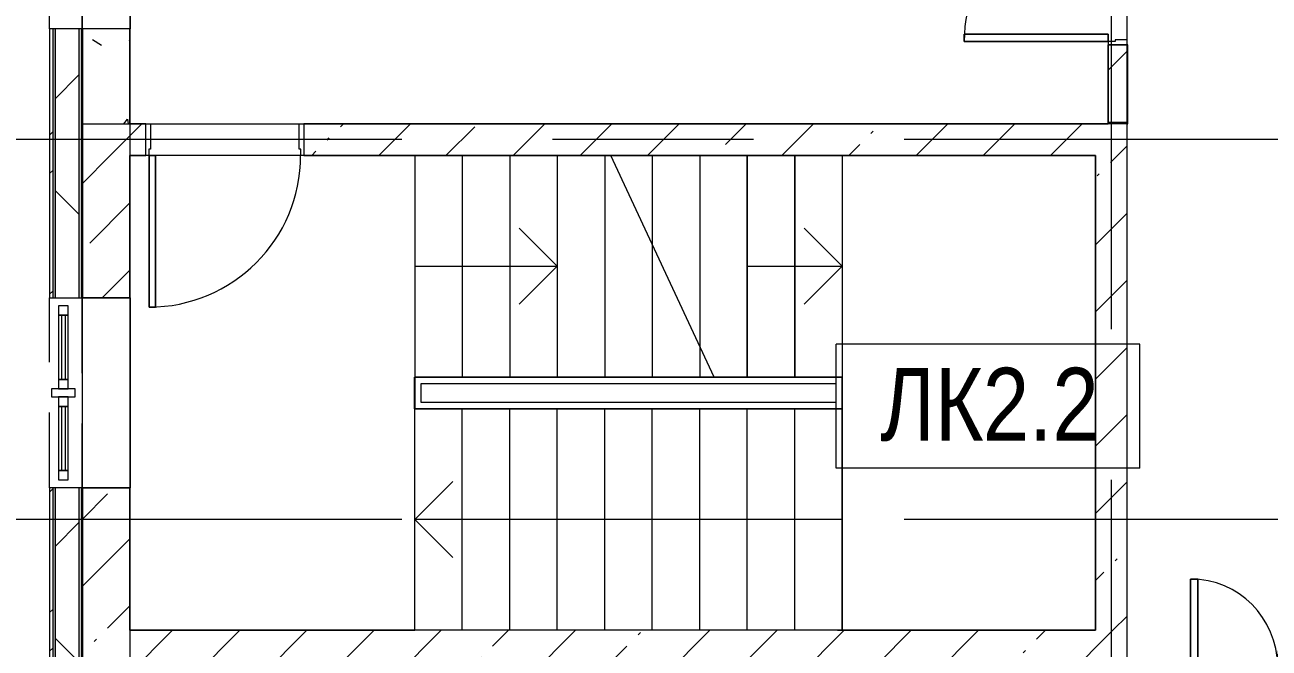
# Model space of a CAD drawing. Header units: millimetres. Extents: x 48966 to 155647, y -43515 to 30475.
# Drawn here: x 56668 to 64529, y 5305 to 9242 of the extents above; entities that cross this region are included whole.
import ezdxf

# ---------------------------------------------------------------- set-up
doc = ezdxf.new("R2010")
doc.units = ezdxf.units.MM
doc.linetypes.add('Осевые', pattern=[6350, 1270, -952.5, 3175, -952.5])
doc.linetypes.add('Сверху', pattern=[793.75, 476.25, -317.5])
for name, color, linetype, lineweight in [('Двери', 7, 'Continuous', 9), ('Импосты витража', 7, 'Continuous', 9), ('Импосты витража-1', 7, 'Continuous', 18), ('Каркас_Импост', 7, 'Continuous', 9), ('Контуры', 7, 'Continuous', 9), ('Линии подступенков-1', 7, 'Continuous', 9), ('Линии свеса', 7, 'Continuous', 9), ('Марки вырезов', 7, 'Continuous', 9), ('Марки помещений', 7, 'Continuous', 9), ('Общие ребра', 7, 'Continuous', 9), ('Окна', 7, 'Continuous', 9), ('Окна-1', 7, 'Сверху', 9), ('Окна-2', 7, 'Continuous', 18), ('Оси-2', 7, 'Осевые', 9), ('Панель', 7, 'Continuous', 9), ('Перекрытия', 7, 'Continuous', 9), ('Стены', 7, 'Continuous', 9), ('Стены-1', 7, 'Continuous', 18), ('Черная _1 сплошная', 7, 'Continuous', 9), ('Штриховка разреза-2', 7, 'Continuous', 9)]:
    doc.layers.add(name, color=color, linetype=linetype, lineweight=lineweight)
doc.styles.add('Arial Narrow_1', font='Arial Narrow.ttf', dxfattribs={"height": 460})
pattern_1 = [(45, (0, 0), (-424.264, 424.264), [600, -100, 20, -100]), (45, (0, 424), (-424.264, 424.264), [])]
pattern_2 = [(45, (0, 0), (-502.894, 502.894), []), (45, (0, 762), (-502.894, 502.894), [])]
pattern_3 = [(0, (0, 0), (812.8, 203.2), [67.056, -542.544, 67.056, -542.544, -3251.2]), (0, (0, 0), (812.8, 203.2), [-1219.2, 67.056, -1152.144, 67.056, -542.544, -1422.4]), (0, (0, 0), (812.8, 203.2), [-3048, 67.056, -339.344, 67.056, -948.944]), (120, (304.8, 101.6), (-582.37636, 602.30545), [67.056, -542.544, 67.056, -542.544, -3251.2]), (120, (304.8, 101.6), (-582.37636, 602.30545), [-1219.2, 67.056, -1152.144, 67.056, -542.544, -1422.4]), (120, (304.8, 101.6), (-582.37636, 602.30545), [-3048, 67.056, -339.344, 67.056, -948.944]), (240, (406.4, 508), (-230.42364, -805.50545), [67.056, -542.544, 67.056, -542.544, -3251.2]), (240, (406.4, 508), (-230.42364, -805.50545), [-1219.2, 67.056, -1152.144, 67.056, -542.544, -1422.4]), (240, (406.4, 508), (-230.42364, -805.50545), [-3048, 67.056, -339.344, 67.056, -948.944])]

# ---------------------------------------------------------------- blocks, each defined once
blk = doc.blocks.new('Дверь - Полуторная_001 - ДВ20__21-15-6256124-План 2-го этажа на отм_ 0_000')
at = {"layer": 'Двери'}
for p, q in [((-729, -75), (-684, -75)), ((-729, -984), (-729, -75)), ((-684, -75), (-684, -984)), ((729, -75), (684, -75)), ((684, -75), (684, -624)), ((729, -624), (729, -75)), ((684, -624), (729, -624)), ((-684, -984), (-729, -984))]:
    blk.add_line(p, q, dxfattribs=at)
for centre, radius, start, end in [((-729, -75), 909, 270, 0), ((729, -75), 549, 180, 270)]:
    blk.add_arc(centre, radius, start, end, dxfattribs=at)
at = {"layer": 'Каркас_Импост'}
for p, q in [((-750, 75), (-720, 75)), ((-750, -75), (-750, 75)), ((-720, 75), (-720, -30)), ((720, 75), (750, 75)), ((720, -30), (720, 75)), ((750, 75), (750, -75)), ((-730, -75), (-750, -75)), ((-730, -30), (-730, -75)), ((-720, -30), (-730, -30)), ((730, -30), (720, -30)), ((730, -75), (730, -30)), ((750, -75), (730, -75))]:
    blk.add_line(p, q, dxfattribs=at)
at = {"layer": 'Панель'}
for p, q in [((-684, -75), (-729, -75)), ((-729, -75), (-729, -984)), ((-684, -984), (-684, -75)), ((684, -75), (729, -75)), ((684, -624), (684, -75)), ((729, -75), (729, -624)), ((729, -624), (684, -624)), ((-729, -984), (-684, -984))]:
    blk.add_line(p, q, dxfattribs=at)
blk = doc.blocks.new('Дверь - Полуторная_001 - ДВ20__21-15-6256125-План 2-го этажа на отм_ 0_000')
at = {"layer": 'Двери'}
for p, q in [((-684, 969), (-729, 969)), ((-729, 969), (-729, 60)), ((-684, 60), (-684, 969)), ((684, 60), (684, 609)), ((684, 609), (729, 609)), ((729, 609), (729, 60)), ((-729, 60), (-684, 60)), ((729, 60), (684, 60))]:
    blk.add_line(p, q, dxfattribs=at)
for centre, radius, start, end in [((-729, 60), 909, 360, 90), ((729, 60), 549, 90, 180)]:
    blk.add_arc(centre, radius, start, end, dxfattribs=at)
at = {"layer": 'Каркас_Импост'}
for p, q in [((-730, 60), (-750, 60)), ((-750, 60), (-750, -60)), ((-730, 15), (-730, 60)), ((-720, 15), (-730, 15)), ((-720, -60), (-720, 15)), ((730, 15), (720, 15)), ((720, 15), (720, -60)), ((750, 60), (730, 60)), ((730, 60), (730, 15)), ((750, -60), (750, 60)), ((-750, -60), (-720, -60)), ((720, -60), (750, -60))]:
    blk.add_line(p, q, dxfattribs=at)
at = {"layer": 'Панель'}
for p, q in [((-729, 969), (-684, 969)), ((-729, 60), (-729, 969)), ((-684, 969), (-684, 60)), ((684, 609), (684, 60)), ((729, 609), (684, 609)), ((729, 60), (729, 609)), ((-684, 60), (-729, 60)), ((684, 60), (729, 60))]:
    blk.add_line(p, q, dxfattribs=at)
blk = doc.blocks.new('M_Окно-Квадратный проем - 1200 x 11450 mm-1434535-План 2-го этажа на отм_ 0_000')
at = {"layer": 'Окна'}
for p, q in [((-608.2, -102.5), (-608.2, 102.5)), ((591.8, 102.5), (591.8, -102.5))]:
    blk.add_line(p, q, dxfattribs=at)
at = {"layer": 'Окна-1'}
for p, q in [((-608.2, 102.5), (591.8, 102.5)), ((591.8, -102.5), (-608.2, -102.5))]:
    blk.add_line(p, q, dxfattribs=at)
blk = doc.blocks.new('Панель окно - Верхнее левое-8286433-План 2-го этажа на отм_ 0_000')
at = {"layer": 'Окна'}
for p, q in [((202.5, 30), (-202.5, 30)), ((-202.5, 30), (-202.5, -30)), ((202.5, -30), (202.5, 30)), ((-202.5, -30), (202.5, -30))]:
    blk.add_line(p, q, dxfattribs=at)
at = {"layer": 'Окна-2'}
for p, q in [((-202.5, 30), (-262.5, 30)), ((-262.5, 30), (-262.5, -30)), ((-202.5, -30), (-202.5, 30)), ((202.5, 12.5), (-202.5, 12.5)), ((-202.5, 12.5), (-202.5, -12.5)), ((202.5, 30), (202.5, -30)), ((262.5, 30), (202.5, 30)), ((202.5, -12.5), (202.5, 12.5)), ((262.5, -30), (262.5, 30)), ((-262.5, -30), (-202.5, -30)), ((-202.5, -12.5), (202.5, -12.5)), ((202.5, -30), (262.5, -30))]:
    blk.add_line(p, q, dxfattribs=at)
blk = doc.blocks.new('Панель окно - Верхнее правое-8286430-План 2-го этажа на отм_ 0_000')
at = {"layer": 'Окна'}
for p, q in [((202.5, 30), (-202.5, 30)), ((-202.5, 30), (-202.5, -30)), ((202.5, -30), (202.5, 30)), ((-202.5, -30), (202.5, -30))]:
    blk.add_line(p, q, dxfattribs=at)
at = {"layer": 'Окна-2'}
for p, q in [((-202.5, 30), (-262.5, 30)), ((-262.5, 30), (-262.5, -30)), ((-202.5, -30), (-202.5, 30)), ((202.5, 12.5), (-202.5, 12.5)), ((-202.5, 12.5), (-202.5, -12.5)), ((202.5, 30), (202.5, -30)), ((262.5, 30), (202.5, 30)), ((202.5, -12.5), (202.5, 12.5)), ((262.5, -30), (262.5, 30)), ((-262.5, -30), (-202.5, -30)), ((-202.5, -12.5), (202.5, -12.5)), ((202.5, -30), (262.5, -30))]:
    blk.add_line(p, q, dxfattribs=at)
blk = doc.blocks.new('Прямоугольный импост - Прямоугольный импост 1-2108653-План 2-го этажа на отм_ 0_000')
at = {"layer": 'Импосты витража-1'}
for p, q in [((-25, 75), (25, 75)), ((-25, -75), (-25, 75)), ((25, 75), (25, -75)), ((25, -75), (-25, -75))]:
    blk.add_line(p, q, dxfattribs=at)
blk = doc.blocks.new('Дверь - Однопольная - ДВ1__21х10-7160078-План 2-го этажа на отм_ 0_000')
at = {"layer": 'Двери'}
for p, q in [((-479, -100), (-439, -100)), ((-479, -1058), (-479, -100)), ((-439, -100), (-439, -1058)), ((-439, -1058), (-479, -1058))]:
    blk.add_line(p, q, dxfattribs=at)
blk.add_arc((-479, -100), 958, 270, 0, dxfattribs=at)
at = {"layer": 'Каркас_Импост'}
for p, q in [((-500, 100), (-470, 100)), ((-500, -100), (-500, 100)), ((-470, 100), (-470, -60)), ((470, 100), (500, 100)), ((470, -60), (470, 100)), ((500, 100), (500, -100)), ((-480, -60), (-480, -100)), ((-470, -60), (-480, -60)), ((480, -60), (470, -60)), ((480, -100), (480, -60)), ((-480, -100), (-500, -100)), ((500, -100), (480, -100))]:
    blk.add_line(p, q, dxfattribs=at)
at = {"layer": 'Панель'}
for p, q in [((-439, -100), (-479, -100)), ((-479, -100), (-479, -1058)), ((-439, -1058), (-439, -100)), ((-479, -1058), (-439, -1058))]:
    blk.add_line(p, q, dxfattribs=at)
blk = doc.blocks.new('Марка помещения_Р - Марка помещения-4575829-План 2-го этажа на отм_ 0_000')
at = {"layer": 'Марки помещений'}
for p, q in [((-4.79375, -1.95625), (-4.79375, 1.95625)), ((4.79375, 1.95625), (-4.79375, 1.95625)), ((4.79375, -1.95625), (4.79375, 1.95625)), ((4.79375, -1.95625), (-4.79375, -1.95625))]:
    blk.add_line(p, q, dxfattribs=at)

msp = doc.modelspace()

# ---------------------------------------------------------------- hatches: boundary and pattern name
at = {"layer": 'Штриховка разреза-2'}
h = msp.add_hatch(dxfattribs=at)
h.set_pattern_fill('FP_2', color=256, style=0, pattern_type=2)
h.set_pattern_definition(pattern_2)
h.paths.add_polyline_path([(56824.1, -21673.3), (56844.1, -21672.9), (56844.1, -19082.9), (56824.1, -19082.9), (56824.1, -20579.5)], flags=0)
h.paths.add_polyline_path([(56824.1, -17882.9), (56844.1, -17882.9), (56844.1, -14684.1), (56824.1, -14684.1), (56824.1, -17102.7)], flags=0)
h.paths.add_polyline_path([(56824.1, -13484.1), (56844.1, -13484.1), (56844.1, -11682.9), (56824.1, -11682.9), (56824.1, -12467)], flags=0)
h.paths.add_polyline_path([(56824.1, -10482.9), (56844.1, -10482.9), (56844.1, -8682.9), (56824.1, -8682.9), (56824.1, -10149.1)], flags=0)
h.paths.add_polyline_path([(56844.1, -7482.9), (56844.1, -5682.9), (56824.1, -5682.9), (56824.1, -7482.9)], flags=0)
h.paths.add_polyline_path([(56844.1, -4482.9), (56844.1, -2682.9), (56824.1, -2682.9), (56824.1, -4482.9)], flags=0)
h.paths.add_polyline_path([(56824.1, -1482.9), (56844.1, -1482.9), (56844.1, 317.1), (56824.1, 317.1), (56824.1, -877.6)], flags=0)
h.paths.add_polyline_path([(56824.1, 1517.1), (56844.1, 1517.1), (56844.1, 3317.1), (56824.1, 3317.1)], flags=0)
h.paths.add_polyline_path([(56824.1, 4517.1), (56844.1, 4517.1), (56844.1, 6317.1), (56824.1, 6317.1), (56824.1, 6076)], flags=0)
h.paths.add_polyline_path([(56844.1, 7517.1), (56844.1, 9217.1), (56824.1, 9217.1), (56824.1, 7517.1)], flags=0)
h.paths.add_polyline_path([(56844.1, 10417.1), (56844.1, 14017.1), (56824.1, 14017.1), (56824.1, 10417.1)], flags=0)
h.paths.add_polyline_path([(56844.1, 15217.1), (56844.1, 17817.1), (56824.1, 17817.1), (56824.1, 15217.1)], flags=0)
h.paths.add_polyline_path([(56844.1, 19017.1), (56844.1, 20883), (56824.1, 20883), (56824.1, 19017.1)], flags=0)
h = msp.add_hatch(dxfattribs=at)
h.set_pattern_fill('FP_32', color=256, style=0, pattern_type=2)
h.set_pattern_definition(pattern_3)
h.paths.add_polyline_path([(56844.1, -21672.9), (56859.1, -21672.7), (56859.1, -19082.9), (56844.1, -19082.9), (56844.1, -20579.5)], flags=0)
h.paths.add_polyline_path([(56844.1, -17882.9), (56859.1, -17882.9), (56859.1, -14684.1), (56844.1, -14684.1), (56844.1, -17102.7)], flags=0)
h.paths.add_polyline_path([(56844.1, -13484.1), (56859.1, -13484.1), (56859.1, -11682.9), (56844.1, -11682.9), (56844.1, -12467)], flags=0)
h.paths.add_polyline_path([(56859.1, -10482.9), (56859.1, -8682.9), (56844.1, -8682.9), (56844.1, -10482.9)], flags=0)
h.paths.add_polyline_path([(56844.1, -7482.9), (56859.1, -7482.9), (56859.1, -5682.9), (56844.1, -5682.9)], flags=0)
h.paths.add_polyline_path([(56844.1, -4482.9), (56859.1, -4482.9), (56859.1, -2682.9), (56844.1, -2682.9), (56844.1, -3195.5)], flags=0)
h.paths.add_polyline_path([(56844.1, -1482.9), (56859.1, -1482.9), (56859.1, 317.1), (56844.1, 317.1), (56844.1, -877.6)], flags=0)
h.paths.add_polyline_path([(56859.1, 1517.1), (56859.1, 3317.1), (56844.1, 3317.1), (56844.1, 1517.1)], flags=0)
h.paths.add_polyline_path([(56859.1, 4517.1), (56859.1, 6317.1), (56844.1, 6317.1), (56844.1, 4517.1)], flags=0)
h.paths.add_polyline_path([(56844.1, 7517.1), (56859.1, 7517.1), (56859.1, 9217.1), (56844.1, 9217.1), (56844.1, 8393.9)], flags=0)
h.paths.add_polyline_path([(56844.1, 10417.1), (56859.1, 10417.1), (56859.1, 14017.1), (56844.1, 14017.1), (56844.1, 10711.8)], flags=0)
h.paths.add_polyline_path([(56844.1, 15217.1), (56859.1, 15217.1), (56859.1, 17817.1), (56844.1, 17817.1), (56844.1, 15347.5)], flags=0)
h.paths.add_polyline_path([(56859.1, 19017.1), (56859.1, 20883), (56844.1, 20883), (56844.1, 19017.1)], flags=0)
h = msp.add_hatch(dxfattribs=at)
h.set_pattern_fill('FP_33', color=256, style=0, pattern_type=2)
h.set_pattern_definition([(45, (0, 0), (-707.107, 707.107), []), (135, (0, 0), (-707.107, -707.107), [])])
h.paths.add_polyline_path([(56859.1, -21672.7), (56986.9, -21670.6), (57009.1, -21667.2), (57009.1, -19082.9), (56859.1, -19082.9), (56859.1, -20579.5)], flags=0)
h.paths.add_polyline_path([(57009.1, -17882.9), (57009.1, -14684.1), (56859.1, -14684.1), (56859.1, -17882.9)], flags=0)
h.paths.add_polyline_path([(57009.1, -13484.1), (57009.1, -11682.9), (56859.1, -11682.9), (56859.1, -13484.1)], flags=0)
h.paths.add_polyline_path([(57009.1, -10482.9), (57009.1, -8682.9), (56859.1, -8682.9), (56859.1, -10482.9)], flags=0)
h.paths.add_polyline_path([(57009.1, -7482.9), (57009.1, -5682.9), (56859.1, -5682.9), (56859.1, -7482.9)], flags=0)
h.paths.add_polyline_path([(56859.1, -4482.9), (57009.1, -4482.9), (57009.1, -2682.9), (56859.1, -2682.9), (56859.1, -3195.5)], flags=0)
h.paths.add_polyline_path([(57009.1, -1482.9), (57009.1, 317.1), (56859.1, 317.1), (56859.1, -1482.9)], flags=0)
h.paths.add_polyline_path([(57009.1, 1517.1), (57009.1, 3317.1), (56859.1, 3317.1), (56859.1, 1517.1)], flags=0)
h.paths.add_polyline_path([(57009.1, 4517.1), (57009.1, 6317.1), (56859.1, 6317.1), (56859.1, 4517.1)], flags=0)
h.paths.add_polyline_path([(57009.1, 7517.1), (57009.1, 9217.1), (56859.1, 9217.1), (56859.1, 7517.1)], flags=0)
h.paths.add_polyline_path([(57009.1, 10417.1), (57009.1, 14017.1), (56859.1, 14017.1), (56859.1, 10417.1)], flags=0)
h.paths.add_polyline_path([(57009.1, 15217.1), (57009.1, 17817.1), (56859.1, 17817.1), (56859.1, 15217.1)], flags=0)
h.paths.add_polyline_path([(56859.1, 19017.1), (57009.1, 19017.1), (57009.1, 20883), (56859.1, 20883), (56859.1, 19983.3)], flags=0)
h = msp.add_hatch(dxfattribs=at)
h.set_pattern_fill('FP_32', color=256, style=0, pattern_type=2)
h.set_pattern_definition(pattern_3)
h.paths.add_polyline_path([(57009.1, -21667.2), (57029.1, -21665.6), (57029.1, -19082.9), (57009.1, -19082.9), (57009.1, -20579.5)], flags=0)
h.paths.add_polyline_path([(57009.1, -17882.9), (57029.1, -17882.9), (57029.1, -14684.1), (57009.1, -14684.1), (57009.1, -17102.7)], flags=0)
h.paths.add_polyline_path([(57029.1, -13484.1), (57029.1, -11682.9), (57009.1, -11682.9), (57009.1, -13484.1)], flags=0)
h.paths.add_polyline_path([(57029.1, -10482.9), (57029.1, -8682.9), (57009.1, -8682.9), (57009.1, -10482.9)], flags=0)
h.paths.add_polyline_path([(57009.1, -7482.9), (57029.1, -7482.9), (57029.1, -5682.9), (57009.1, -5682.9)], flags=0)
h.paths.add_polyline_path([(57009.1, -4482.9), (57029.1, -4482.9), (57029.1, -2682.9), (57009.1, -2682.9), (57009.1, -3195.5)], flags=0)
h.paths.add_polyline_path([(57009.1, -1482.9), (57029.1, -1482.9), (57029.1, 317.1), (57009.1, 317.1), (57009.1, -877.6)], flags=0)
h.paths.add_polyline_path([(57009.1, 1517.1), (57029.1, 1517.1), (57029.1, 3317.1), (57009.1, 3317.1)], flags=0)
h.paths.add_polyline_path([(57029.1, 4517.1), (57029.1, 6317.1), (57009.1, 6317.1), (57009.1, 4517.1)], flags=0)
h.paths.add_polyline_path([(57009.1, 7517.1), (57029.1, 7517.1), (57029.1, 9217.1), (57009.1, 9217.1), (57009.1, 8393.9)], flags=0)
h.paths.add_polyline_path([(57029.1, 10417.1), (57029.1, 14017.1), (57009.1, 14017.1), (57009.1, 10417.1)], flags=0)
h.paths.add_polyline_path([(57009.1, 15217.1), (57029.1, 15217.1), (57029.1, 17817.1), (57009.1, 17817.1), (57009.1, 15347.5)], flags=0)
h.paths.add_polyline_path([(57009.1, 19017.1), (57029.1, 19017.1), (57029.1, 20883), (57009.1, 20883), (57009.1, 19983.3)], flags=0)
h = msp.add_hatch(dxfattribs=at)
h.set_pattern_fill('FP_2', color=256, style=0, pattern_type=2)
h.set_pattern_definition(pattern_2)
h.paths.add_polyline_path([(63631.6, 8627.1), (63631.6, 9117.1), (63511.6, 9117.1), (63511.6, 8627.1)], flags=0)
h.paths.add_polyline_path([(63631.6, 10617.1), (63631.6, 11617.1), (63511.6, 11617.1), (63511.6, 10617.1)], flags=0)
h.paths.add_polyline_path([(63511.6, 11817.1), (63631.6, 11817.1), (63631.6, 12017.1), (63511.6, 12017.1), (63511.6, 11870.7)], flags=0)
h.paths.add_polyline_path([(63631.6, 12717.1), (63631.6, 13017.1), (63511.6, 13017.1), (63511.6, 12717.1)], flags=0)
h = msp.add_hatch(dxfattribs=at)
h.set_pattern_fill('FP_34', color=256, style=0, pattern_type=2)
h.set_pattern_definition([(50, (0, 0), (1457.472, -127.512), [152.4, -1676.4]), (355, (0, 0), (-281.942, 1528.454), [121.92, -1341.12]), (100.451, (121.5, -10.6), (1175.54, 1400.933), [129.52, -1424.72]), (46.184, (0, 406.4), (2168.63, -336.34), [228.6, -2514.6]), (96.636, (180.7, 378.4), (1899.22, 1979.42), [194.28, -2137.08]), (351.184, (0, 406.4), (1899.24, 1979.4), [182.88, -2011.68]), (21, (203.2, 304.8), (1212.915, -818.121), [152.4, -1676.4]), (326, (203.2, 304.8), (494.417, 1473.504), [121.92, -1341.12]), (71.451, (304.3, 236.6), (1707.337, 655.37), [129.52, -1424.72]), (37.5, (0, 0), (24.7094, 676.4402), [67.056, -1257.808, 67.056, -1294.384, -1346.2]), (37.5, (0, 0), (24.7094, 676.4402), [-2686.304, 67.056, -1279.144]), (7.5, (0, 0), (534.558, 801.444), [67.056, -709.168, 67.056, -1227.328, -513.08]), (7.5, (0, 0), (534.558, 801.444), [-2070.608, 67.056, -446.024]), (327.5, (-453.14, 0), (1084.7275, -45.831), [67.056, -440.944, 67.056, -1517.904, -2103.12]), (327.5, (-453.14, 0), (1084.7275, -45.831), [-2092.96, 67.056, -2036.064]), (317.5, (-656.3, 0), (1185.035, 203.414), [67.056, -593.344, 67.056, -985.52, -1493.52]), (317.5, (-656.3, 0), (1185.035, 203.414), [-1712.976, 67.056, -1426.464])])
h.paths.add_polyline_path([(57331.6, 8617.1), (57331.6, 9217.1), (57031.6, 9217.1), (57031.6, 8617.1)], flags=0)
h.paths.add_polyline_path([(57031.6, 10417.1), (57331.6, 10417.1), (57331.6, 11017.1), (57031.6, 11017.1), (57031.6, 10711.8)], flags=0)
h = msp.add_hatch(dxfattribs=at)
h.set_pattern_fill('FP_1', color=256, style=0, pattern_type=2)
h.set_pattern_definition(pattern_1)
h.paths.add_polyline_path([(57031.6, 8417.1), (57431.6, 8417.1), (57431.6, 8617.1), (57031.6, 8617.1)], flags=0)
h.paths.add_polyline_path([(63431.6, 8417.1), (63431.6, 8617.1), (58431.6, 8617.1), (58431.6, 8417.1), (63429.6, 8417.1)], flags=0)
h = msp.add_hatch(dxfattribs=at)
h.set_pattern_fill('FP_1', color=256, style=0, pattern_type=2)
h.set_pattern_definition(pattern_1)
h.paths.add_polyline_path([(63631.6, 5417.1), (63631.6, 8617.1), (63431.6, 8617.1), (63431.6, 5417.1)], flags=0)
h = msp.add_hatch(dxfattribs=at)
h.set_pattern_fill('FP_1', color=256, style=0, pattern_type=2)
h.set_pattern_definition(pattern_1)
h.paths.add_polyline_path([(57331.6, 5117.1), (57331.6, 6317.1), (57031.6, 6317.1), (57031.6, 5117.1)], flags=0)
h.paths.add_polyline_path([(57331.6, 7517.1), (57331.6, 8417.1), (57031.6, 8417.1), (57031.6, 7517.1)], flags=0)
h = msp.add_hatch(dxfattribs=at)
h.set_pattern_fill('FP_1', color=256, style=0, pattern_type=2)
h.set_pattern_definition(pattern_1)
h.paths.add_polyline_path([(63531.6, 5117.1), (63631.6, 5117.1), (63631.6, 5417.1), (57331.6, 5417.1), (57331.6, 5117.1), (63506.6, 5117.1)], flags=0)

# ---------------------------------------------------------------- linework, layer by layer
at = {"layer": 'Контуры'}
for p, q in [((57331.6, 8417.1), (57331.6, 5417.1)), ((59131.6, 8417.1), (57331.6, 8417.1)), ((58831.6, 8417.1), (57341.6, 8417.1)), ((58831.6, 8417.1), (61831.6, 8417.1)), ((59131.6, 8417.1), (59131.6, 7017.1)), ((59131.6, 8417.1), (60370.8, 8417.1)), ((59161.6, 8417.1), (61561.6, 8417.1)), ((63431.6, 8417.1), (61561.6, 8417.1)), ((63431.6, 8417.1), (61831.6, 8417.1)), ((61831.6, 8417.1), (61831.6, 7017.1)), ((63431.6, 5417.1), (63431.6, 8417.1)), ((63431.6, 5417.1), (63431.6, 8417.1)), ((59131.6, 7017.1), (61023.6, 7017.1)), ((59161.6, 7017.1), (61561.6, 7017.1)), ((61561.6, 7017.1), (61801.6, 7017.1)), ((61831.6, 7017.1), (61831.6, 6817.1)), ((59131.6, 5417.1), (59131.6, 6817.1)), ((61831.6, 6817.1), (59131.6, 6817.1)), ((61831.6, 5417.1), (61831.6, 6817.1)), ((57331.6, 5417.1), (59131.6, 5417.1)), ((57341.6, 5417.1), (59101.6, 5417.1)), ((61801.6, 5417.1), (59101.6, 5417.1)), ((61831.6, 5417.1), (59131.6, 5417.1)), ((61801.6, 5417.1), (63431.6, 5417.1)), ((61831.6, 5417.1), (63431.6, 5417.1))]:
    msp.add_line(p, q, dxfattribs=at)
at = {"layer": 'Линии подступенков-1'}
for p, q in [((59131.6, 8417.1), (59131.6, 7017.1)), ((59131.6, 8417.1), (59131.6, 7017.1)), ((59431.6, 8417.1), (59431.6, 7017.1)), ((59431.6, 8417.1), (59431.6, 7017.1)), ((59731.6, 8417.1), (59731.6, 7017.1)), ((59731.6, 8417.1), (59731.6, 7017.1)), ((60031.6, 8417.1), (60031.6, 7017.1)), ((60031.6, 8417.1), (60031.6, 7017.1)), ((60331.6, 8417.1), (60331.6, 7017.1)), ((60331.6, 8417.1), (60331.6, 7017.1)), ((60631.6, 8417.1), (60631.6, 7017.1)), ((60931.6, 8417.1), (60931.6, 7017.1)), ((61231.6, 8417.1), (61231.6, 7017.1)), ((61531.6, 8417.1), (61531.6, 7017.1)), ((61831.6, 8417.1), (61831.6, 7017.1)), ((60631.6, 7857.8), (60631.6, 7017.1)), ((60931.6, 7214.4), (60931.6, 7017.1)), ((59131.6, 5417.1), (59131.6, 6817.1)), ((59431.6, 5417.1), (59431.6, 6817.1)), ((59731.6, 5417.1), (59731.6, 6817.1)), ((60031.6, 5417.1), (60031.6, 6817.1)), ((60331.6, 5417.1), (60331.6, 6817.1)), ((60631.6, 5417.1), (60631.6, 6817.1)), ((60931.6, 5417.1), (60931.6, 6817.1)), ((61231.6, 5417.1), (61231.6, 6817.1)), ((61531.6, 5417.1), (61531.6, 6817.1)), ((61831.6, 5417.1), (61831.6, 6817.1))]:
    msp.add_line(p, q, dxfattribs=at)
at = {"layer": 'Линии свеса'}
for p, q in [((59131.6, 8417.1), (59131.6, 7017.1)), ((59431.6, 8417.1), (59431.6, 7017.1)), ((59431.6, 8417.1), (59431.6, 7017.1)), ((59731.6, 8417.1), (59731.6, 7017.1)), ((59731.6, 8417.1), (59731.6, 7017.1)), ((60031.6, 8417.1), (60031.6, 7017.1)), ((60031.6, 8417.1), (60031.6, 7017.1)), ((60331.6, 8417.1), (60331.6, 7017.1)), ((60331.6, 8417.1), (60331.6, 7017.1)), ((60631.6, 8417.1), (60631.6, 7017.1)), ((60931.6, 8417.1), (60931.6, 7017.1)), ((61231.6, 8417.1), (61231.6, 7017.1)), ((61531.6, 8417.1), (61531.6, 7017.1)), ((60631.6, 7857.8), (60631.6, 7017.1)), ((60931.6, 7214.4), (60931.6, 7017.1)), ((59431.6, 5417.1), (59431.6, 6817.1)), ((59731.6, 5417.1), (59731.6, 6817.1)), ((60031.6, 5417.1), (60031.6, 6817.1)), ((60331.6, 5417.1), (60331.6, 6817.1)), ((60631.6, 5417.1), (60631.6, 6817.1)), ((60931.6, 5417.1), (60931.6, 6817.1)), ((61231.6, 5417.1), (61231.6, 6817.1)), ((61531.6, 5417.1), (61531.6, 6817.1))]:
    msp.add_line(p, q, dxfattribs=at)
at = {"layer": 'Марки вырезов'}
msp.add_line((61023.6, 7017.1), (60370.8, 8417.1), dxfattribs=at)
at = {"layer": 'Общие ребра'}
for p, q in [((56844.1, 9217.1), (56844.1, 7517.1)), ((56859.1, 9217.1), (56859.1, 7517.1)), ((57009.1, 9217.1), (57009.1, 7517.1)), ((57331.6, 8617.1), (57331.6, 9217.1)), ((57331.6, 9217.1), (57331.6, 8617.1)), ((63511.6, 9117.1), (63511.6, 8627.1)), ((63631.6, 8627.1), (63631.6, 9117.1)), ((63631.6, 9117.1), (63631.6, 8627.1)), ((57031.6, 8617.1), (57331.6, 8617.1)), ((57431.6, 8617.1), (57333.6, 8617.1)), ((63431.6, 8617.1), (58431.6, 8617.1)), ((63631.6, 5417.1), (63631.6, 8617.1)), ((57331.6, 8417.1), (57431.6, 8417.1)), ((57331.6, 7517.1), (57331.6, 8417.1)), ((57331.6, 8417.1), (57331.6, 7517.1)), ((58431.6, 8417.1), (63429.6, 8417.1)), ((56844.1, 6317.1), (56844.1, 4517.1)), ((56859.1, 6317.1), (56859.1, 4517.1)), ((57009.1, 6317.1), (57009.1, 4517.1)), ((57331.6, 5417.1), (57331.6, 6317.1)), ((57331.6, 6317.1), (57331.6, 5417.1)), ((63631.6, 5192.1), (63631.6, 5417.1))]:
    msp.add_line(p, q, dxfattribs=at)
at = {"layer": 'Оси-2'}
for p, q in [((57331.6, 25417.1), (57331.6, -41737.8)), ((63531.6, 25417.1), (63531.6, -41737.8)), ((150171.6, 8517.1), (50565.6, 8517.1)), ((150171.6, 6117.1), (50565.6, 6117.1))]:
    msp.add_line(p, q, dxfattribs=at)
at = {"layer": 'Перекрытия'}
for p, q in [((57031.6, -21692.9), (57031.6, 11217.1)), ((57331.6, 11017.1), (57331.6, 8617.1)), ((63631.6, 9117.1), (63631.6, 10617.1)), ((63511.6, 8617.1), (63511.6, 9117.1)), ((63511.6, 9117.1), (63631.6, 9117.1)), ((57331.6, 8617.1), (63511.6, 8617.1)), ((63431.6, 8417.1), (57341.6, 8417.1)), ((63431.6, 5417.1), (63431.6, 8417.1))]:
    msp.add_line(p, q, dxfattribs=at)
at = {"layer": 'Стены'}
for p, q in [((57031.6, 9217.1), (57031.6, 10417.1)), ((57333.6, 10417.1), (57333.6, 9217.1)), ((57331.6, 9217.1), (57031.6, 9217.1)), ((57333.6, 9217.1), (57331.6, 9217.1)), ((57031.6, 6317.1), (57031.6, 7517.1)), ((57331.6, 7517.1), (57031.6, 7517.1)), ((57333.6, 7517.1), (57331.6, 7517.1)), ((57333.6, 7517.1), (57333.6, 6317.1)), ((57031.6, 6317.1), (57331.6, 6317.1)), ((57333.6, 6317.1), (57331.6, 6317.1))]:
    msp.add_line(p, q, dxfattribs=at)
at = {"layer": 'Стены-1'}
for p, q in [((57029.1, 9217.1), (56824.1, 9217.1)), ((56824.1, 9217.1), (56824.1, 7517.1)), ((57029.1, 7517.1), (57029.1, 9217.1)), ((57331.6, 9217.1), (57031.6, 9217.1)), ((57031.6, 9217.1), (57031.6, 8617.1)), ((57333.6, 9217.1), (57331.6, 9217.1)), ((57333.6, 8619.1), (57333.6, 9217.1)), ((63631.6, 9117.1), (63511.6, 9117.1)), ((63636.6, 9117.1), (63631.6, 9117.1)), ((63636.6, 8617.1), (63636.6, 9117.1)), ((57031.6, 8617.1), (57031.6, 8417.1)), ((57333.6, 8617.1), (57331.6, 8617.1)), ((57331.6, 8617.1), (57333.6, 8617.1)), ((57431.6, 8417.1), (57431.6, 8617.1)), ((58431.6, 8617.1), (58431.6, 8417.1)), ((63631.6, 8617.1), (63431.6, 8617.1)), ((63511.6, 8627.1), (63631.6, 8627.1)), ((63631.6, 8627.1), (63631.6, 8617.1)), ((63633.6, 8617.1), (63636.6, 8617.1)), ((57031.6, 8417.1), (57031.6, 7517.1)), ((57333.6, 8417.1), (57331.6, 8417.1)), ((57333.6, 7517.1), (57333.6, 8417.1)), ((63429.6, 8417.1), (63431.6, 8417.1)), ((63431.6, 8417.1), (63431.6, 5417.1)), ((56824.1, 7517.1), (57029.1, 7517.1)), ((57031.6, 7517.1), (57331.6, 7517.1)), ((57331.6, 7517.1), (57333.6, 7517.1)), ((57029.1, 6317.1), (56824.1, 6317.1)), ((56824.1, 6317.1), (56824.1, 4517.1)), ((57029.1, 4517.1), (57029.1, 6317.1)), ((57331.6, 6317.1), (57031.6, 6317.1)), ((57031.6, 6317.1), (57031.6, 5117.1)), ((57333.6, 6317.1), (57331.6, 6317.1)), ((57333.6, 5417.1), (57333.6, 6317.1)), ((63431.6, 5417.1), (57331.6, 5417.1)), ((57331.6, 5417.1), (57333.6, 5417.1))]:
    msp.add_line(p, q, dxfattribs=at)
at = {"layer": 'Черная _1 сплошная'}
for p, q in [((61231.6, 7017.1), (61231.6, 8417.1)), ((61531.6, 7017.1), (61531.6, 8417.1)), ((61831.6, 8417.1), (61831.6, 5417.1)), ((60031.6, 7717.1), (59791.2, 7957.5)), ((61831.6, 7717.1), (61591.2, 7957.5)), ((59131.6, 7717.1), (60031.6, 7717.1)), ((60031.6, 7717.1), (59791.2, 7476.7)), ((61231.6, 7717.1), (61831.6, 7717.1)), ((61831.6, 7717.1), (61591.2, 7476.7)), ((59129.1, 6817.1), (59129.1, 7017.1)), ((61831.6, 7017.1), (59131.6, 7017.1)), ((59131.6, 7017.1), (59131.6, 6817.1)), ((59131.6, 7017.1), (61831.6, 7017.1)), ((59131.6, 6817.1), (59131.6, 7017.1)), ((59431.6, 7017.1), (61831.6, 7017.1)), ((61831.6, 6817.1), (61831.6, 7017.1)), ((61831.6, 7017.1), (61831.6, 6817.1)), ((59171.6, 6857.1), (59171.6, 6977.1)), ((59171.6, 6977.1), (61791.6, 6977.1)), ((61791.6, 6977.1), (61791.6, 6857.1)), ((61791.6, 6857.1), (59171.6, 6857.1)), ((61831.6, 6817.1), (59129.1, 6817.1)), ((59131.6, 6817.1), (61831.6, 6817.1)), ((61831.6, 6817.1), (59131.6, 6817.1)), ((59131.6, 6117.1), (59372, 6357.5)), ((61831.6, 6117.1), (59131.6, 6117.1)), ((59131.6, 6117.1), (59372, 5876.7))]:
    msp.add_line(p, q, dxfattribs=at)

# ---------------------------------------------------------------- block references
at = {"layer": 'Двери'}
for name, p, rotation in [('Дверь - Полуторная_001 - ДВ20__21-15-6256125-План 2-го этажа на отм_ 0_000', (63571.6, 9867.1), 89.99999999999982), ('Дверь - Полуторная_001 - ДВ20__21-15-6256124-План 2-го этажа на отм_ 0_000', (64761.6, 5117.1), 180)]:
    msp.add_blockref(name, p, dxfattribs=dict(at, rotation=rotation))
msp.add_blockref('Дверь - Однопольная - ДВ1__21х10-7160078-План 2-го этажа на отм_ 0_000', (57931.6, 8517.1), dxfattribs=at)
at = {"layer": 'Импосты витража', "extrusion": (0, 0, -1), "rotation": 270}
msp.add_blockref('Прямоугольный импост - Прямоугольный импост 1-2108653-План 2-го этажа на отм_ 0_000', (-56911.6, 6917.1), dxfattribs=at)
at = {"layer": 'Марки помещений', "xscale": 199.9999999999999, "yscale": 199.9999999999999, "zscale": 199.9999999999999}
msp.add_blockref('Марка помещения_Р - Марка помещения-4575829-План 2-го этажа на отм_ 0_000', (62752.8, 6833.6), dxfattribs=at)
at = {"layer": 'Окна'}
for name, p, rotation in [('M_Окно-Квадратный проем - 1200 x 11450 mm-1434535-План 2-го этажа на отм_ 0_000', (56926.6, 9825.3), 89.99999999999991), ('M_Окно-Квадратный проем - 1200 x 11450 mm-1434535-План 2-го этажа на отм_ 0_000', (56926.6, 6925.3), 89.99999999999991), ('Панель окно - Верхнее левое-8286433-План 2-го этажа на отм_ 0_000', (56911.6, 7204.6), 270), ('Панель окно - Верхнее правое-8286430-План 2-го этажа на отм_ 0_000', (56911.6, 6629.6), 270)]:
    msp.add_blockref(name, p, dxfattribs=dict(at, rotation=rotation))

# ---------------------------------------------------------------- texts
at = {"layer": 'Марки помещений', "char_height": 460, "attachment_point": 1, "style": 'Arial Narrow_1'}
for s, insert, width in [('ЛК', (62071.9, 7075.4), 785.654), ('2.2', (62720.1, 7075.4), 881.856)]:
    msp.add_mtext(s, dxfattribs=dict(at, insert=insert, width=width))

doc.saveas('drawing.dxf')
